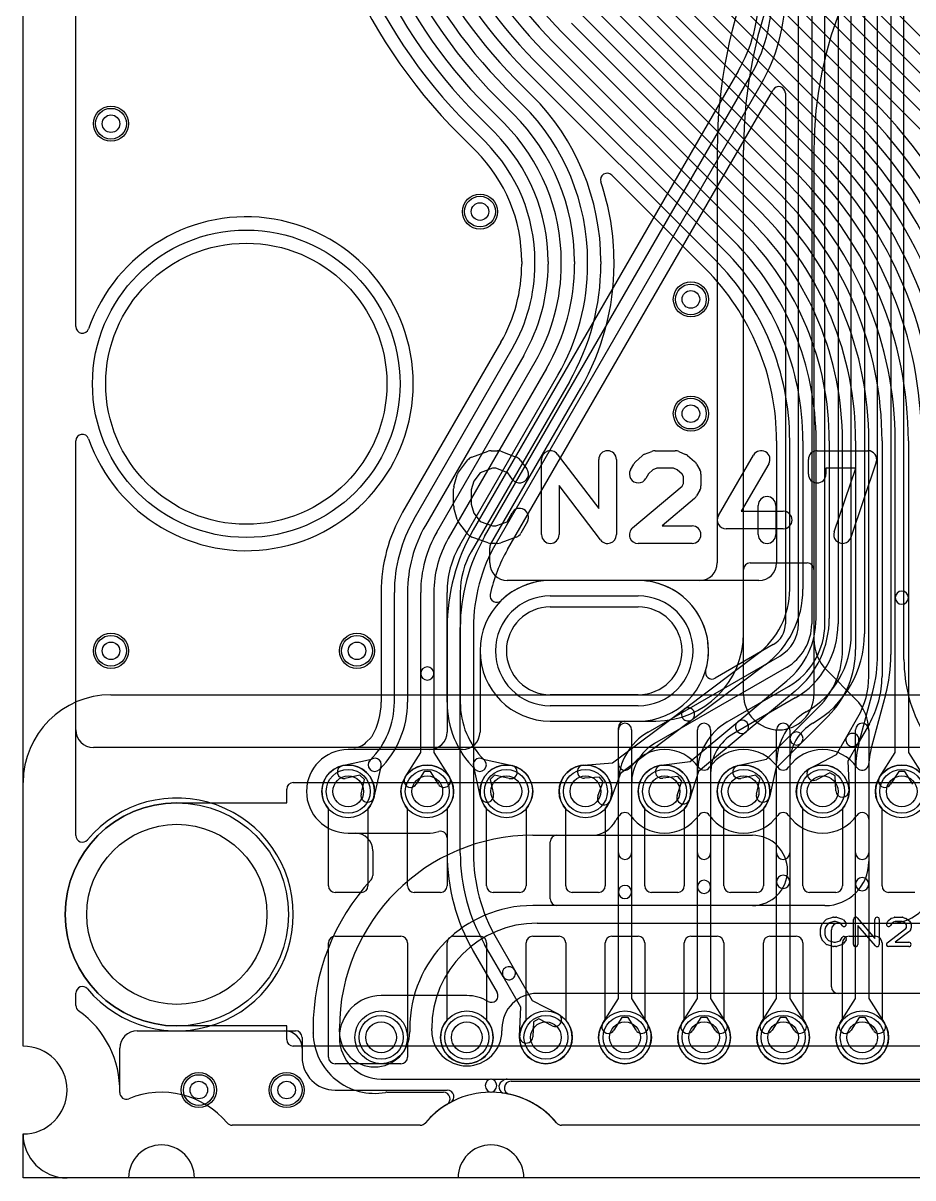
# Model space of a CAD drawing. Extents: x 0 to 57.1, y 0 to 59.8.
# Drawn here: x 0 to 10.13, y 0 to 13.15 of the extents above; entities that cross this region are included whole.
import ezdxf

# ---------------------------------------------------------------- set-up
doc = ezdxf.new("R2010")
doc.units = 0
for name, color, linetype in [('Hole', 1, 'CONTINUOUS'), ('L1', 3, 'CONTINUOUS'), ('L2', 3, 'CONTINUOUS'), ('L3', 3, 'CONTINUOUS'), ('L4', 3, 'CONTINUOUS'), ('Outline', 7, 'CONTINUOUS'), ('PartsArea-A', 111, 'CONTINUOUS'), ('PartsArea-B', 111, 'CONTINUOUS'), ('PartsSilk-A', 221, 'CONTINUOUS'), ('Resist-A', 2, 'CONTINUOUS'), ('Resist-B', 2, 'CONTINUOUS'), ('Silk-A', 140, 'CONTINUOUS')]:
    doc.layers.add(name, color=color, linetype=linetype)

msp = doc.modelspace()

# ---------------------------------------------------------------- linework, layer by layer
at = {"layer": 'Hole'}
for p, q in [((6, 6.5), (7, 6.5)), ((7, 5.5), (6, 5.5))]:
    msp.add_line(p, q, dxfattribs=at)
for centre, radius in [((1, 12), 0.1), ((5.2, 11), 0.1), ((2.54, 9.04), 1.6), ((7.6, 10), 0.1), ((7.6, 8.7), 0.1), ((1, 6), 0.1), ((3.8, 6), 0.1), ((3.7, 4.4), 0.175), ((4.6, 4.4), 0.175), ((5.5, 4.4), 0.175), ((6.4, 4.4), 0.175), ((7.3, 4.4), 0.175), ((8.2, 4.4), 0.175), ((9.1, 4.4), 0.175), ((10, 4.4), 0.175), ((1.75, 3), 1.025), ((4.075, 1.6), 0.175), ((5.05, 1.6), 0.175), ((5.95, 1.6), 0.175), ((6.85, 1.6), 0.175), ((7.75, 1.6), 0.175), ((8.65, 1.6), 0.175), ((9.55, 1.6), 0.175), ((2, 1), 0.1), ((3, 1), 0.1)]:
    msp.add_circle(centre, radius, dxfattribs=at)
for centre, start, end in [((6, 6), 90, -90), ((7, 6), -90, 90)]:
    msp.add_arc(centre, 0.5, start, end, dxfattribs=at)
at = {"layer": 'L1'}
for p, q in [((0.60004, 9.69017), (0.60004, 15.07075)), ((0.60004, 5.10004), (0.60004, 8.38983)), ((7, 6.80004), (6, 6.80004)), ((6, 5.19996), (7, 5.19996)), ((16.3, 4.90004), (0.80004, 4.90004)), ((3.475, 3.325), (3.475, 4.20157)), ((3.925, 4.20157), (3.925, 3.325)), ((4.375, 3.325), (4.375, 4.20157)), ((4.825, 4.20157), (4.825, 3.325)), ((5.275, 3.325), (5.275, 4.20157)), ((5.725, 4.20157), (5.725, 3.325)), ((6.175, 3.325), (6.175, 4.20157)), ((6.625, 4.20157), (6.625, 3.325)), ((7.075, 3.325), (7.075, 4.20157)), ((7.525, 4.20157), (7.525, 3.325)), ((7.975, 3.325), (7.975, 4.20157)), ((8.425, 4.20157), (8.425, 3.325)), ((8.875, 3.325), (8.875, 4.20157)), ((9.325, 4.20157), (9.325, 3.325)), ((9.775, 3.325), (9.775, 4.20157)), ((3.85, 3.25), (3.55, 3.25)), ((4.75, 3.25), (4.45, 3.25)), ((5.65, 3.25), (5.35, 3.25)), ((6.55, 3.25), (6.25, 3.25)), ((7.45, 3.25), (7.15, 3.25)), ((8.35, 3.25), (8.05, 3.25)), ((9.25, 3.25), (8.95, 3.25)), ((10.15, 3.25), (9.85, 3.25)), ((3.475, 1.375), (3.475, 2.675)), ((3.55, 2.75), (4.3, 2.75)), ((4.375, 2.675), (4.375, 1.375)), ((4.825, 1.79843), (4.825, 2.675)), ((4.9, 2.75), (5.2, 2.75)), ((5.275, 2.675), (5.275, 1.79843)), ((5.725, 1.79843), (5.725, 2.675)), ((5.8, 2.75), (6.1, 2.75)), ((6.175, 2.675), (6.175, 1.79843)), ((6.625, 1.79843), (6.625, 2.675)), ((6.7, 2.75), (7, 2.75)), ((7.075, 2.675), (7.075, 1.79843)), ((7.525, 1.79843), (7.525, 2.675)), ((7.6, 2.75), (7.9, 2.75)), ((7.975, 2.675), (7.975, 1.79843)), ((8.425, 1.79843), (8.425, 2.675)), ((8.5, 2.75), (8.8, 2.75)), ((8.875, 2.675), (8.875, 1.79843)), ((9.325, 1.79843), (9.325, 2.675)), ((9.4, 2.75), (9.7, 2.75)), ((9.775, 2.675), (9.775, 1.79843)), ((1.30004, 1.67496), (2.97496, 1.67496)), ((1.10004, 1), (1.10004, 1.47496)), ((3.17496, 1.47496), (3.17496, 1.375)), ((4.3, 1.3), (3.55, 1.3)), ((5.55294, 1.09996), (14.44706, 1.09996)), ((3.55, 0.99996), (4.82806, 0.99996)), ((4.52075, 0.60004), (2.37926, 0.60004)), ((13.87075, 0.60004), (6.12925, 0.60004))]:
    msp.add_line(p, q, dxfattribs=at)
for centre, radius in [((1, 12), 0.2), ((5.2, 11), 0.2), ((7.6, 10), 0.2), ((7.6, 8.7), 0.2), ((1, 6), 0.2), ((3.8, 6), 0.2), ((3.7, 4.4), 0.3), ((4.6, 4.4), 0.3), ((5.5, 4.4), 0.3), ((6.4, 4.4), 0.3), ((7.3, 4.4), 0.3), ((8.2, 4.4), 0.3), ((9.1, 4.4), 0.3), ((10, 4.4), 0.3), ((4.075, 1.6), 0.3), ((5.05, 1.6), 0.3), ((5.95, 1.6), 0.3), ((6.85, 1.6), 0.3), ((7.75, 1.6), 0.3), ((8.65, 1.6), 0.3), ((9.55, 1.6), 0.3), ((2, 1), 0.2), ((3, 1), 0.2)]:
    msp.add_circle(centre, radius, dxfattribs=at)
for centre, radius, start, end in [((2.54, 9.04), 1.90004, -160.780227, 160.780227), ((0.67504, 9.69017), 0.075, 180, -19.220104), ((0.67504, 8.38983), 0.075, 19.220104, 180), ((6, 6), 0.80004, 90, -90), ((7, 6), 0.80004, -90, 90), ((0.80004, 5.10004), 0.2, 180, -90), ((3.7, 4.4), 0.3, -41.409429, -138.590571), ((4.6, 4.4), 0.3, -41.409429, -138.590571), ((5.5, 4.4), 0.3, -41.409429, -138.590571), ((6.4, 4.4), 0.3, -41.409429, -138.590571), ((7.3, 4.4), 0.3, -41.409429, -138.590571), ((8.2, 4.4), 0.3, -41.409429, -138.590571), ((9.1, 4.4), 0.3, -41.409429, -138.590571), ((10, 4.4), 0.3, -41.409429, -138.590571), ((3.55, 3.325), 0.075, 180, -90), ((3.85, 3.325), 0.075, -90, 0), ((4.45, 3.325), 0.075, 180, -90), ((4.75, 3.325), 0.075, -90, 0), ((5.35, 3.325), 0.075, 180, -90), ((5.65, 3.325), 0.075, -90, 0), ((6.25, 3.325), 0.075, 180, -90), ((6.55, 3.325), 0.075, -90, 0), ((7.15, 3.325), 0.075, 180, -90), ((7.45, 3.325), 0.075, -90, 0), ((8.05, 3.325), 0.075, 180, -90), ((8.35, 3.325), 0.075, -90, 0), ((8.95, 3.325), 0.075, 180, -90), ((9.25, 3.325), 0.075, -90, 0), ((9.85, 3.325), 0.075, 180, -90), ((3.55, 2.675), 0.075, 90, 180), ((4.3, 2.675), 0.075, 0, 90), ((4.9, 2.675), 0.075, 90, 180), ((5.2, 2.675), 0.075, 0, 90), ((5.8, 2.675), 0.075, 90, 180), ((6.1, 2.675), 0.075, 0, 90), ((6.7, 2.675), 0.075, 90, 180), ((7, 2.675), 0.075, 0, 90), ((7.6, 2.675), 0.075, 90, 180), ((7.9, 2.675), 0.075, 0, 90), ((8.5, 2.675), 0.075, 90, 180), ((8.8, 2.675), 0.075, 0, 90), ((9.4, 2.675), 0.075, 90, 180), ((9.7, 2.675), 0.075, 0, 90), ((5.05, 1.6), 0.3, 138.590571, 41.409429), ((5.95, 1.6), 0.3, 138.590571, 41.409429), ((6.85, 1.6), 0.3, 138.590571, 41.409429), ((7.75, 1.6), 0.3, 138.590571, 41.409429), ((8.65, 1.6), 0.3, 138.590571, 41.409429), ((9.55, 1.6), 0.3, 138.590571, 41.409429), ((1.30004, 1.47496), 0.2, 90, 180), ((2.97496, 1.47496), 0.2, 0, 90), ((3.55, 1.375), 0.37504, 180, -90), ((3.55, 1.375), 0.075, 180, -90), ((4.3, 1.375), 0.075, -90, 0), ((5.55294, 1.02496), 0.075, 90, -102.537094), ((1.17466, 0.97069), 0.075, 178.54843, -67.582881), ((0, 1.00074), 1.10004, -1.466358, -0.038543), ((1.57499, -0.00001), 0.97502, 40.007815, 112.411523), ((4.82806, 0.92496), 0.075, -61.750465, 90), ((5.325, 0), 0.975, 40.008121, 77.462014), ((5.325, 0), 0.975, 118.246985, 139.991879), ((2.37926, 0.67504), 0.075, -139.991968, -90), ((4.52075, 0.67504), 0.075, -90, -40.008032), ((6.12925, 0.67504), 0.075, -139.991968, -90)]:
    msp.add_arc(centre, radius, start, end, dxfattribs=at)
at = {"layer": 'L2'}
for p, q in [((8.825, 6.30829), (8.825, 29.22744)), ((8.975, 29.22744), (8.975, 6.30829)), ((9.125, 6.30829), (9.125, 29.22739)), ((9.275, 29.22739), (9.275, 6.30829)), ((9.425, 6.19274), (9.425, 29.22733)), ((9.575, 29.22733), (9.575, 6.19274)), ((9.725, 5.95684), (9.725, 29.22728)), ((9.875, 29.22728), (9.875, 5.95684)), ((10.025, 5.90193), (10.025, 29.22722)), ((0.60004, 9.69017), (0.60004, 15.07075)), ((8.13716, 12.5972), (5.12306, 7.37663)), ((5.253, 7.3016), (8.2671, 12.52219)), ((8.397, 12.44719), (5.3829, 7.2266)), ((5.51284, 7.15158), (8.52694, 12.37216)), ((8.67496, 12.34887), (8.67496, 6.30829)), ((0.60004, 3.89698), (0.60004, 8.38983)), ((7, 6.80004), (6, 6.80004)), ((4.82496, 6.2641), (4.82496, 5.07504)), ((4.975, 3.69473), (4.975, 6.2641)), ((5.125, 6.2641), (5.125, 3.69473)), ((8.53749, 6.07016), (7.87717, 5.68892)), ((7.1125, 5.07421), (8.6125, 5.94023)), ((8.6875, 5.81033), (7.1875, 4.9443)), ((8.0125, 5.18969), (8.7125, 5.59382)), ((9.51163, 4.94657), (9.66963, 5.53627)), ((8.7875, 5.46392), (8.0875, 5.05978)), ((9.81452, 5.49745), (9.65652, 4.90775)), ((8.9125, 5.30509), (8.91252, 5.3051)), ((8.98752, 5.1752), (8.9875, 5.17518)), ((4.62496, 4.87504), (3.7, 4.87504)), ((7.675, 3.31255), (7.675, 4.60511)), ((7.825, 4.60511), (7.825, 3.31255)), ((8.575, 3.37026), (8.575, 4.72053)), ((8.725, 4.72053), (8.725, 3.37026)), ((9.475, 3.34417), (9.475, 4.66835)), ((9.625, 4.66835), (9.625, 3.34417)), ((6.775, 3.25481), (6.775, 4.48964)), ((6.925, 4.48964), (6.925, 3.25481)), ((3.7, 3.92496), (4.6, 3.92496)), ((4.82496, 3.8708), (4.82496, 3.69474)), ((7.675, 2.04178), (7.675, 3.31255)), ((7.825, 3.31255), (7.825, 2.04178)), ((8.575, 2.04178), (8.575, 3.37026)), ((8.725, 3.37026), (8.725, 2.04178)), ((9.475, 2.04178), (9.475, 3.34417)), ((9.625, 3.34417), (9.625, 2.04178)), ((6.775, 2.04178), (6.775, 3.25481)), ((6.925, 3.25481), (6.925, 2.04178)), ((5.46402, 2.29173), (5.25299, 2.65724)), ((5.38289, 2.73224), (5.59392, 2.36673)), ((5.12382, 2.58087), (5.39472, 2.11169)), ((5.59392, 2.36673), (5.79406, 2.02008)), ((5.66416, 1.94508), (5.46402, 2.29173)), ((0.60004, 1.96181), (0.60004, 2.10302)), ((5.05, 2.07504), (4.075, 2.07504)), ((5.79406, 2.02008), (6.08901, 1.86585)), ((6.59669, 1.76072), (6.775, 2.04178)), ((6.925, 2.04178), (7.10331, 1.76072)), ((7.49669, 1.76072), (7.675, 2.04178)), ((7.825, 2.04178), (8.00331, 1.76072)), ((8.39669, 1.76072), (8.575, 2.04178)), ((8.725, 2.04178), (8.90331, 1.76072)), ((9.29669, 1.76072), (9.475, 2.04178)), ((9.625, 2.04178), (9.80331, 1.76072)), ((5.65027, 1.61253), (5.66416, 1.94508)), ((5.80727, 1.7771), (5.80013, 1.60627)), ((5.868, 1.81216), (5.80727, 1.7771)), ((6.01951, 1.73293), (5.868, 1.81216)), ((6.81495, 1.82474), (6.72335, 1.68036)), ((6.88505, 1.82474), (6.81495, 1.82474)), ((6.97665, 1.68036), (6.88505, 1.82474)), ((7.71495, 1.82474), (7.62335, 1.68036)), ((7.78505, 1.82474), (7.71495, 1.82474)), ((7.87665, 1.68036), (7.78505, 1.82474)), ((8.61495, 1.82474), (8.52335, 1.68036)), ((8.68505, 1.82474), (8.61495, 1.82474)), ((8.77665, 1.68036), (8.68505, 1.82474)), ((9.51495, 1.82474), (9.42335, 1.68036)), ((9.58505, 1.82474), (9.51495, 1.82474)), ((9.67665, 1.68036), (9.58505, 1.82474)), ((4.075, 1.12496), (5.31583, 1.12496)), ((5.33417, 1.12496), (14.66583, 1.12496)), ((4.52075, 0.60004), (2.37926, 0.60004)), ((13.87075, 0.60004), (6.12925, 0.60004))]:
    msp.add_line(p, q, dxfattribs=at)
for centre, radius in [((1, 12), 0.2), ((5.2, 11), 0.2), ((7.6, 10), 0.2), ((7.6, 8.7), 0.2), ((1, 6), 0.2), ((3.8, 6), 0.2), ((5.95, 1.6), 0.3), ((6.85, 1.6), 0.3), ((7.75, 1.6), 0.3), ((8.65, 1.6), 0.3), ((9.55, 1.6), 0.3), ((2, 1), 0.2), ((3, 1), 0.2)]:
    msp.add_circle(centre, radius, dxfattribs=at)
for centre, radius, start, end in [((6.59999, 13.48469), 1.77497, -30.000125, 0), ((6.6, 13.48469), 1.925, -29.999984, 0), ((6.6, 13.48469), 2.075, -30.000037, 0), ((6.59999, 13.48469), 2.22505, -30.000109, -29.592722), ((8.59999, 12.34887), 0.07497, 0, 150.408688), ((2.54, 9.04), 1.90004, -160.780227, 160.780227), ((0.67504, 9.69017), 0.075, 180, -19.220104), ((0.67504, 8.38983), 0.075, 19.220104, 180), ((7.05001, 6.26411), 2.22505, 150.000114, -179.999742), ((7.05, 6.2641), 2.075, 149.999963, 180), ((7.05, 6.2641), 1.925, 149.999988, 180), ((7.05, 6.2641), 1.77496, 149.999993, 167.694083), ((6, 6), 0.80004, 90, 134.282916), ((6.99999, 5.99999), 0.80005, -16.337405, 89.999284), ((5.38907, 6.62642), 0.07497, 167.693342, -45.718794), ((8.39999, 6.30829), 0.27497, -59.997189, 0), ((8.4, 6.30829), 0.425, -59.999946, 0), ((8.4, 6.30829), 0.575, -59.99977, 0), ((8.3, 6.30829), 0.825, -59.999967, 0), ((8.3, 6.30829), 0.975, -59.99986, 0), ((8.40005, 6.19274), 1.02495, -60.000445, 0), ((8.40005, 6.19274), 1.17495, -60.000295, 0), ((8.1, 5.95684), 1.625, -14.999622, 0), ((8.1, 5.95684), 1.775, -14.999556, 0), ((11.7, 5.90193), 1.675, 180, -149.999956), ((7.83968, 5.75385), 0.07498, 163.660922, -59.998248), ((9.25, 4.72052), 0.675, 119.999879, 179.999151), ((8.35, 4.60512), 0.675, 119.999879, -179.999151), ((9.25, 4.72052), 0.525, 119.999773, 179.998909), ((4.62496, 5.07504), 0.2, -90, 0), ((7.45, 4.48964), 0.675, 119.999879, 180), ((8.35, 4.60512), 0.525, 120.00025, -179.998909), ((3.7, 4.4), 0.47504, 90, -90), ((7.45, 4.48964), 0.525, 119.999773, 180), ((10.55, 4.66835), 1.075, 165.000536, 180), ((10.55, 4.66835), 0.925, 165.000562, 180), ((1.75, 3), 1.32504, -140.157169, 140.157169), ((4.74996, 3.8708), 0.075, 0, 105.822624), ((0.67504, 3.89698), 0.075, 180, -39.839804), ((4.6, 4.4), 0.47504, -90, -74.179027), ((7.05, 3.69472), 2.22504, 179.999485, -150.02132), ((7.05, 3.69473), 2.075, 180, -150.00034), ((7.05, 3.69473), 1.925, 180, -150.000423), ((8.65, 3.37026), 0.075, 0, 180), ((9.55, 3.34417), 0.075, 0, 180), ((6.85, 3.25481), 0.075, 0, 180), ((7.75, 3.31255), 0.075, 0, 180), ((7.75, 3.31255), 0.075, 180, 0), ((8.65, 3.37026), 0.075, 180, 0), ((9.55, 3.34417), 0.075, 180, 0), ((6.85, 3.25481), 0.075, 180, 0), ((5.05812, 2.54469), 0.075, 28.840915, 30.644096), ((5.52897, 2.32923), 0.075, 30.000728, -149.999478), ((5.52897, 2.32923), 0.075, -149.999272, 30.000318), ((0.67504, 2.10302), 0.075, 39.839804, 180), ((5.33029, 2.07326), 0.075, -120.637524, 29.620754), ((5.32977, 2.07419), 0.075, 28.806778, 30.000728), ((4.075, 1.6), 0.47504, 90, -90), ((5.05, 1.6), 0.47504, 59.363897, 90), ((0.67504, 1.96181), 0.075, 180, -125.065241), ((-0.00001, 1.00002), 1.10004, -1.430404, 54.936295), ((6.05426, 1.79939), 0.075, -117.603759, 62.394439), ((6.66002, 1.72054), 0.075, 147.606734, -32.392259), ((7.03998, 1.72054), 0.075, -147.606734, 32.392259), ((7.56002, 1.72054), 0.075, 147.606734, -32.392259), ((7.93998, 1.72054), 0.075, -147.606734, 32.392259), ((8.46002, 1.72054), 0.075, 147.606734, -32.392259), ((8.83998, 1.72054), 0.075, -147.606734, 32.392259), ((9.36002, 1.72054), 0.075, 147.606734, -32.392259), ((9.73998, 1.72054), 0.075, -147.606734, 32.392259), ((5.7252, 1.6094), 0.075, 177.608013, -2.391863), ((5.33417, 1.04996), 0.075, 90, -90.496551), ((5.31583, 1.04996), 0.075, -89.503449, 90), ((1.17467, 0.97069), 0.075, 178.57134, -67.592856), ((1.575, -0.00001), 0.97501, 40.008193, 112.41229), ((5.325, 0), 0.975, 90.500685, 139.991879), ((5.325, 0), 0.975, 40.008121, 89.499315), ((2.37926, 0.67504), 0.075, -139.991968, -90), ((4.52075, 0.67504), 0.075, -90, -40.008032), ((6.12925, 0.67504), 0.075, -139.991968, -90)]:
    msp.add_arc(centre, radius, start, end, dxfattribs=at)
at = {"layer": 'L3'}
for p, q in [((0.60004, 9.69017), (0.60004, 15.07075)), ((7.89996, 11.7), (7.89996, 7.00004)), ((8.2, 5.5), (8.2, 11.7)), ((9, 11.7), (9, 5.5)), ((0.60004, 3.89699), (0.60004, 8.38983)), ((8.275, 7), (8.925, 7)), ((8.2, 6.19996), (8.2, 6.925)), ((9, 6.925), (9, 6.13211)), ((7.69996, 6.80004), (6, 6.80004)), ((5.19996, 6), (5.19996, 5.07504)), ((9.14645, 5.77855), (9.47855, 5.44645)), ((6.85, 5.19996), (7.2, 5.19996)), ((6.775, 4.7163), (6.775, 5.12496)), ((6.775, 3.7), (6.775, 5.1)), ((6.925, 5.1), (6.925, 3.7)), ((7.675, 3.7), (7.675, 5.1)), ((7.825, 5.1), (7.825, 3.7)), ((8.575, 3.7), (8.575, 5.1)), ((8.725, 5.1), (8.725, 3.7)), ((9.475, 3.7), (9.475, 5.1)), ((9.625, 5.1), (9.625, 3.7)), ((9.625, 5.09289), (9.625, 4.7163)), ((4.99996, 4.87504), (3.7, 4.87504)), ((9.625, 4.0838), (9.625, 3.6)), ((3.7, 3.92496), (3.77947, 3.92496)), ((5.8, 3.9), (8.3, 3.9)), ((6, 3.17497), (6, 3.82503)), ((6.07497, 3.9), (6.475, 3.9)), ((3.97947, 3.72496), (3.97947, 3.44293)), ((8.3, 3.1), (5.8, 3.1)), ((9.125, 3.1), (6.07497, 3.1)), ((5.85, 2.9), (10.7, 2.9)), ((9.27497, 2.9), (9.875, 2.9)), ((9.2, 2.17497), (9.2, 2.82503)), ((0.60004, 1.96187), (0.60004, 2.10302)), ((10.7, 2.1), (5.85, 2.1)), ((12.225, 2.1), (9.27497, 2.1)), ((3.29996, 1.7), (3.29996, 1.65)), ((3.6, 1.6625), (3.6, 1.7)), ((4.4, 1.7), (4.4, 1.6625)), ((4.65, 1.675), (4.65, 1.7)), ((5.45, 1.7), (5.45, 1.675)), ((5.50827, 1.12496), (14.66583, 1.12496)), ((4.13864, 0.97496), (4.7841, 0.97496)), ((4.52075, 0.60004), (2.37926, 0.60004)), ((13.87075, 0.60004), (6.12925, 0.60004))]:
    msp.add_line(p, q, dxfattribs=at)
for centre, radius in [((1, 12), 0.2), ((5.2, 11), 0.2), ((7.6, 10), 0.2), ((7.6, 8.7), 0.2), ((1, 6), 0.2), ((3.8, 6), 0.2), ((4.075, 1.6), 0.3), ((5.05, 1.6), 0.3), ((2, 1), 0.2), ((3, 1), 0.2)]:
    msp.add_circle(centre, radius, dxfattribs=at)
for centre, radius, start, end in [((13.4, 11.7), 5.50004, 90, 180), ((13.4, 11.7), 5.2, 90, 180), ((13.4, 11.7), 4.4, 90, 180), ((2.54, 9.04), 1.90004, -160.780227, 160.780227), ((0.67504, 9.69017), 0.075, 180, -19.220104), ((0.67504, 8.38983), 0.075, 19.220104, 180), ((7.69996, 7.00004), 0.2, -90, 0), ((8.275, 6.925), 0.075, 90, 180), ((8.925, 6.925), 0.075, 0, 90), ((6, 6), 0.80004, 90, 180), ((7.2, 6.19996), 1, -90, 0), ((9.5, 6.13211), 0.5, 180, -134.99919), ((8.6, 5.5), 0.4, 180, 0), ((9.125, 5.0929), 0.5, -0.001146, 45), ((6.85, 5.12496), 0.075, 90, 180), ((6.85, 5.1), 0.075, 0, 180), ((7.75, 5.1), 0.075, 0, 180), ((8.65, 5.1), 0.075, 0, 180), ((9.55, 5.1), 0.075, 0, 180), ((4.99996, 5.07504), 0.2, -90, 0), ((3.7, 4.4), 0.47504, 90, -90), ((7.3, 4.4), 0.47504, 35.229359, 144.897115), ((8.2, 4.4), 0.47504, 35.229359, 144.770641), ((9.1, 4.4), 0.47504, 35.102885, 144.770641), ((6.84997, 4.7163), 0.07497, 180, -165.96561), ((6.85001, 4.71631), 0.07501, -165.965609, -56.307814), ((6.85003, 4.71628), 0.07497, -56.307813, -35.104098), ((7.75, 4.7163), 0.07501, -145.697631, -34.302369), ((8.65, 4.7163), 0.07501, -145.697631, -34.302369), ((9.54997, 4.71628), 0.07497, -144.895902, -123.692187), ((9.54999, 4.71631), 0.07501, -123.692186, -14.034391), ((9.55003, 4.7163), 0.07497, -14.03439, 0), ((1.74999, 3), 1.32503, -140.156892, 140.156892), ((6.81207, 4.03571), 0.07497, 138.520043, 154.01257), ((6.40001, 4.40002), 0.47504, -41.48059, -35.101204), ((6.85, 4.08375), 0.07497, 35.099704, 144.900296), ((7.3, 4.4), 0.47504, -144.901463, -35.098537), ((7.75, 4.08375), 0.07497, 35.099704, 144.900296), ((8.2, 4.4), 0.47504, -144.901463, -35.098537), ((8.65, 4.08375), 0.07497, 35.099704, 144.900296), ((9.1, 4.4), 0.47504, -144.901463, -35.09251), ((9.55003, 4.0838), 0.07497, 0, 144.906549), ((6.47501, 4.2), 0.3, -90.00191, -25.985092), ((0.67504, 3.89698), 0.075, 179.992361, -39.839804), ((5.8, 1.7), 2.2, 90, 180), ((3.77947, 3.72496), 0.2, 0, 90), ((6.07497, 3.82503), 0.07497, 90, 180), ((8.3, 3.5), 0.4, -90, 90), ((6.85, 3.7), 0.075, 180, 0), ((7.75, 3.7), 0.075, 180, 0), ((8.65, 3.7), 0.075, 180, 0), ((9.55, 3.7), 0.075, 180, 0), ((9.125, 3.6), 0.5, -90, 0), ((3.90447, 3.44293), 0.075, -42.59539, 0), ((5.8, 1.7), 2.50004, 137.401535, 180), ((9.875, 3.4), 0.5, -90, 0), ((6.07497, 3.17497), 0.07497, 180, -90), ((5.8, 1.7), 1.4, 90, 180), ((5.85, 1.7), 1.2, 90, 180), ((9.27497, 2.82503), 0.07497, 90, 180), ((0.67504, 2.10302), 0.075, 39.839804, 180), ((9.27497, 2.17497), 0.07497, 180, -90), ((5.85, 1.7), 0.4, 90, 180), ((0.67504, 1.96185), 0.075, 179.984721, -125.065241), ((-0.00001, 1.00007), 1.10003, -1.4325, 54.935995), ((3.22517, 1.64436), 0.075, 1.337015, 4.312578), ((4, 1.6625), 0.70004, -178.658418, -79.695739), ((4, 1.6625), 0.4, 180, 0), ((5.05, 1.675), 0.4, 180, 0), ((5.48999, 1.03696), 0.075, 124.592722, -99.036568), ((5.05001, 1.675), 0.70004, -55.410964, -53.828268), ((5.50827, 1.04996), 0.075, 90, 126.95699), ((1.17466, 0.97069), 0.075, 178.563704, -67.582881), ((1.57499, -0.00001), 0.97502, 40.007815, 112.411523), ((4.13864, 0.89996), 0.075, 90, 100.30758), ((4.7841, 0.89996), 0.075, -58.989078, 90), ((5.325, 0), 0.975, 40.008121, 80.959185), ((5.325, 0), 0.975, 121.006689, 139.991879), ((2.37926, 0.67504), 0.075, -139.991968, -90), ((4.52075, 0.67504), 0.075, -90, -40.008032), ((6.12925, 0.67504), 0.075, -139.991968, -90)]:
    msp.add_arc(centre, radius, start, end, dxfattribs=at)
at = {"layer": 'L4'}
for p, q in [((0.60004, 9.69017), (0.60004, 15.07075)), ((15.05407, 7.51557), (7.83276, 14.7369)), ((7.93882, 14.84296), (15.16014, 7.62164)), ((8.43882, 14.76724), (16.06014, 7.14592)), ((7.72668, 14.63078), (14.948, 7.40948)), ((15.95407, 7.03985), (8.33276, 14.66118)), ((14.84193, 7.30341), (7.62062, 14.52472)), ((7.51456, 14.4186), (9.67141, 12.26173)), ((7.30242, 14.2064), (9.45928, 12.04956)), ((9.56534, 12.15566), (7.40849, 14.31253)), ((9.35321, 11.94349), (7.19636, 14.10034)), ((7.09029, 13.99421), (9.24715, 11.83737)), ((9.14108, 11.7313), (6.98423, 13.88815)), ((8.92895, 11.51911), (6.7721, 13.67596)), ((6.87816, 13.78202), (9.03501, 11.62517)), ((6.66602, 13.56984), (8.82288, 11.41298)), ((8.71682, 11.30692), (6.55996, 13.46378)), ((6.4539, 13.35766), (8.61075, 11.20079)), ((8.50468, 11.09472), (6.34783, 13.25159)), ((8.29254, 10.88255), (6.1357, 13.03939)), ((6.24176, 13.14545), (8.39861, 10.98862)), ((6.02963, 12.93327), (8.18648, 10.77644)), ((8.08041, 10.67037), (5.92357, 12.82721)), ((5.8175, 12.72108), (7.97434, 10.56424)), ((5.60536, 12.5089), (5.79151, 12.32275)), ((7.86828, 10.45818), (5.71144, 12.61502)), ((5.68544, 12.21668), (5.4993, 12.40284)), ((5.39324, 12.29672), (5.57938, 12.11056)), ((5.47331, 12.00449), (5.28717, 12.19065)), ((5.26118, 11.79232), (5.07504, 11.97846)), ((5.1811, 12.08452), (5.36725, 11.89839)), ((4.96894, 11.87236), (5.15508, 11.68622)), ((6.69978, 11.41448), (7.76218, 10.35208)), ((5.67496, 10.43113), (5.67496, 10.40051)), ((5.825, 10.40051), (5.825, 10.43113)), ((5.975, 10.43113), (5.975, 10.40051)), ((6.125, 10.40048), (6.125, 10.43119)), ((6.275, 10.43119), (6.275, 10.40048)), ((6.425, 10.4004), (6.425, 10.43124)), ((6.575, 10.43124), (6.575, 10.4004)), ((6.72504, 10.4004), (6.72504, 10.43124)), ((5.43716, 9.51302), (4.31947, 7.57715)), ((4.44941, 7.50212), (5.5671, 9.43801)), ((5.697, 9.36301), (4.57931, 7.42712)), ((4.70921, 7.35205), (5.82691, 9.28799)), ((5.95682, 9.21299), (4.83911, 7.27705)), ((4.96902, 7.20199), (6.08672, 9.1379)), ((6.21662, 9.0629), (5.09893, 7.12699)), ((5.32079, 7.21119), (6.34655, 8.98788)), ((0.60004, 5.10005), (0.60004, 8.38983)), ((8.57495, 8.38989), (8.57495, 7.00004)), ((8.72499, 6.69999), (8.72499, 8.38989)), ((8.87499, 8.38989), (8.87499, 6.69999)), ((9.02499, 6.36837), (9.02499, 8.38995)), ((9.17499, 8.38995), (9.17499, 6.36837)), ((9.32499, 6.0142), (9.32499, 8.38999)), ((9.47499, 8.38999), (9.47499, 6.0142)), ((9.625, 5.70718), (9.625, 8.39005)), ((9.775, 8.39005), (9.775, 5.70718)), ((9.925, 6.60504), (9.925, 8.3901)), ((10.075, 8.3901), (10.075, 6.60504)), ((5.31075, 7.00004), (5.31075, 7.17371)), ((8.37495, 6.80004), (5.51075, 6.80004)), ((4.07496, 6.66462), (4.07496, 5.41421)), ((4.225, 5.41421), (4.225, 6.66462)), ((4.375, 6.66462), (4.375, 5.41421)), ((4.525, 5.74227), (4.525, 6.66456)), ((4.675, 6.66456), (4.675, 5.74227)), ((4.825, 5.4142), (4.825, 6.66449)), ((4.975, 6.66449), (4.975, 5.4142)), ((9.925, 4.84178), (9.925, 6.60504)), ((10.075, 6.60504), (10.075, 4.84178)), ((7.52299, 5.33599), (8.35499, 5.95999)), ((8.44499, 5.83999), (7.61299, 5.21599)), ((4.525, 4.84178), (4.525, 5.74227)), ((4.675, 5.74227), (4.675, 4.84178)), ((8.1334, 5.19213), (8.69216, 5.65777)), ((8.78819, 5.54254), (8.22942, 5.07689)), ((6.70841, 4.72506), (7.52299, 5.33599)), ((8.74901, 5.05507), (9.05407, 5.36013)), ((7.61299, 5.21599), (6.79842, 4.60506)), ((7.59136, 4.74043), (8.1334, 5.19213)), ((9.16014, 5.25407), (8.85507, 4.94901)), ((9.37306, 5.02295), (9.50107, 5.24468)), ((9.63098, 5.16968), (9.50296, 4.94795)), ((3.95952, 5.01214), (3.90601, 4.95863)), ((8.22942, 5.07689), (7.68739, 4.6252)), ((8.45936, 4.76542), (8.74901, 5.05507)), ((9.25593, 4.82008), (9.37306, 5.02295)), ((3.76459, 4.90005), (0.80004, 4.90005)), ((8.85507, 4.94901), (8.56542, 4.65936)), ((9.50296, 4.94795), (9.38584, 4.74509)), ((3.63453, 4.69277), (3.9634, 4.76632)), ((3.94901, 4.75507), (3.95408, 4.76014)), ((4.34669, 4.56072), (4.525, 4.84178)), ((4.675, 4.84178), (4.85331, 4.56072)), ((5.23661, 4.76631), (5.56547, 4.69277)), ((5.24591, 4.76014), (5.25098, 4.75507)), ((7.26129, 4.69749), (7.59136, 4.74043)), ((8.13453, 4.69277), (8.45936, 4.76542)), ((8.96099, 4.66585), (9.25593, 4.82008)), ((9.38584, 4.74509), (9.39973, 4.41253)), ((9.74669, 4.56072), (9.925, 4.84178)), ((10.075, 4.84178), (10.25331, 4.56072)), ((4.06632, 4.6634), (3.99277, 4.33453)), ((4.06015, 4.65408), (4.05507, 4.64901)), ((4.56495, 4.62474), (4.47335, 4.48036)), ((4.63505, 4.62474), (4.56495, 4.62474)), ((4.72665, 4.48036), (4.63505, 4.62474)), ((5.20723, 4.33452), (5.13368, 4.66338)), ((5.14492, 4.64901), (5.13984, 4.65408)), ((6.37659, 4.69908), (6.70841, 4.72506)), ((6.79842, 4.60506), (6.68056, 4.29377)), ((7.68739, 4.6252), (7.58564, 4.30829)), ((8.56542, 4.65936), (8.49277, 4.33453)), ((9.182, 4.61216), (9.03049, 4.53293)), ((9.24273, 4.5771), (9.182, 4.61216)), ((9.96495, 4.62474), (9.87335, 4.48036)), ((10.03505, 4.62474), (9.96495, 4.62474)), ((10.12665, 4.48036), (10.03505, 4.62474)), ((3.83412, 4.58371), (3.66727, 4.54639)), ((3.88371, 4.53412), (3.83412, 4.58371)), ((3.84639, 4.36727), (3.88371, 4.53412)), ((5.36589, 4.5837), (5.31629, 4.53413)), ((5.31629, 4.53413), (5.35361, 4.36726)), ((5.53273, 4.54639), (5.36589, 4.5837)), ((6.55876, 4.56289), (6.38829, 4.54954)), ((6.54028, 4.34689), (6.60082, 4.5068)), ((6.60082, 4.5068), (6.55876, 4.56289)), ((7.45021, 4.57081), (7.28065, 4.54875)), ((7.44282, 4.35415), (7.49509, 4.51694)), ((7.49509, 4.51694), (7.45021, 4.57081)), ((8.33412, 4.58371), (8.16727, 4.54639)), ((8.38371, 4.53412), (8.33412, 4.58371)), ((8.34639, 4.36727), (8.38371, 4.53412)), ((9.24987, 4.40627), (9.24273, 4.5771)), ((3.475, 3.325), (3.475, 4.20157)), ((3.925, 4.20157), (3.925, 3.325)), ((4.375, 3.325), (4.375, 4.20157)), ((4.825, 4.20157), (4.825, 3.325)), ((5.275, 3.325), (5.275, 4.20157)), ((5.725, 4.20157), (5.725, 3.325)), ((6.175, 3.325), (6.175, 4.20157)), ((6.625, 4.20157), (6.625, 3.325)), ((7.075, 3.325), (7.075, 4.20157)), ((7.525, 4.20157), (7.525, 3.325)), ((7.975, 3.325), (7.975, 4.20157)), ((8.425, 4.20157), (8.425, 3.325)), ((8.875, 3.325), (8.875, 4.20157)), ((9.325, 4.20157), (9.325, 3.325)), ((9.775, 3.325), (9.775, 4.20157)), ((3.85, 3.25), (3.55, 3.25)), ((4.75, 3.25), (4.45, 3.25)), ((5.65, 3.25), (5.35, 3.25)), ((6.55, 3.25), (6.25, 3.25)), ((7.45, 3.25), (7.15, 3.25)), ((8.35, 3.25), (8.05, 3.25)), ((9.25, 3.25), (8.95, 3.25)), ((10.15, 3.25), (9.85, 3.25)), ((3.475, 1.375), (3.475, 2.675)), ((3.55, 2.75), (4.3, 2.75)), ((4.375, 2.675), (4.375, 1.375)), ((4.825, 1.79843), (4.825, 2.675)), ((4.9, 2.75), (5.2, 2.75)), ((5.275, 2.675), (5.275, 1.79843)), ((5.725, 1.79843), (5.725, 2.675)), ((5.8, 2.75), (6.1, 2.75)), ((6.175, 2.675), (6.175, 1.79843)), ((6.625, 1.79843), (6.625, 2.675)), ((6.7, 2.75), (7, 2.75)), ((7.075, 2.675), (7.075, 1.79843)), ((7.525, 1.79843), (7.525, 2.675)), ((7.6, 2.75), (7.9, 2.75)), ((7.975, 2.675), (7.975, 1.79843)), ((8.425, 1.79843), (8.425, 2.675)), ((8.5, 2.75), (8.8, 2.75)), ((8.875, 2.675), (8.875, 1.79843)), ((9.325, 1.79843), (9.325, 2.675)), ((9.4, 2.75), (9.7, 2.75)), ((9.775, 2.675), (9.775, 1.79843)), ((1.30004, 1.67496), (3.09996, 1.67496)), ((3.17496, 1.59996), (3.17496, 1.375)), ((1.10004, 1), (1.10004, 1.47496)), ((4.3, 1.3), (3.55, 1.3)), ((5.55294, 1.09996), (14.44706, 1.09996)), ((3.55, 0.99996), (4.82806, 0.99996)), ((4.52075, 0.60004), (2.37926, 0.60004)), ((13.87075, 0.60004), (6.12925, 0.60004))]:
    msp.add_line(p, q, dxfattribs=at)
for centre, radius in [((1, 12), 0.2), ((5.2, 11), 0.2), ((7.6, 10), 0.2), ((7.6, 8.7), 0.2), ((1, 6), 0.2), ((3.8, 6), 0.2), ((3.7, 4.4), 0.3), ((4.6, 4.4), 0.3), ((5.5, 4.4), 0.3), ((6.4, 4.4), 0.3), ((7.3, 4.4), 0.3), ((8.2, 4.4), 0.3), ((9.1, 4.4), 0.3), ((10, 4.4), 0.3), ((4.075, 1.6), 0.3), ((5.05, 1.6), 0.3), ((5.95, 1.6), 0.3), ((6.85, 1.6), 0.3), ((7.75, 1.6), 0.3), ((8.65, 1.6), 0.3), ((9.55, 1.6), 0.3), ((2, 1), 0.2), ((3, 1), 0.2)]:
    msp.add_circle(centre, radius, dxfattribs=at)
for centre, radius, start, end in [((9.3, 16.20342), 6.12504, 180, -135), ((9.3, 16.20342), 5.975, 180, -135), ((9.3, 16.20342), 5.825, 180, -135), ((9.3, 16.20348), 5.675, 180, -135), ((9.3, 16.20348), 5.525, 180, -135), ((9.3, 16.20353), 5.375, 180, -135.000075), ((9.3, 16.20353), 5.225, 180, -135.000078), ((9.3, 16.20359), 5.075, 180, -134.99992), ((9.3, 16.20359), 4.925, 180, -134.999918), ((9.3, 16.20364), 4.775, 180, -135), ((9.3, 16.20364), 4.625, 180, -135), ((9.3, 16.20369), 4.475, 180, -135), ((3.9, 10.43124), 2.675, 0, 45), ((5.8, 8.39032), 5.475, 0.000105, 45), ((3.9, 10.43118), 2.375, 0.000241, 45), ((3.9, 10.43124), 2.525, 0, 45), ((5.8, 8.39032), 5.325, 0.000108, 45), ((3.9, 10.43118), 2.225, 0.000258, 45), ((5.8, 8.39028), 5.175, -0.000111, 45), ((3.9, 10.43114), 2.075, -0.000276, 45), ((5.8, 8.39022), 4.875, -0.000118, 45), ((5.8, 8.39028), 5.025, -0.000114, 45), ((3.9, 10.43114), 1.925, -0.000298, 45), ((5.8, 8.39022), 4.725, -0.000121, 45), ((3.9, 10.43113), 1.77496, 0, 45.000228), ((5.8, 8.39016), 4.575, 0, 45), ((5.8, 8.39016), 4.425, 0, 45), ((6.64677, 11.36147), 0.07497, 45, -161.289546), ((3.9, 10.43124), 2.82504, 0, 18.709321), ((5.8, 8.3901), 4.125, 0, 45), ((5.8, 8.3901), 4.275, 0, 45), ((5.8, 8.39004), 3.975, 0.000144, 45), ((5.8, 8.39004), 3.825, 0.00015, 45), ((2.54, 9.04), 1.90004, -160.780227, 160.780227), ((5.79999, 8.39), 3.675, -0.000156, 45), ((5.79999, 8.39), 3.525, -0.000163, 45), ((5.79999, 8.38995), 3.225, 0, 45), ((5.79999, 8.38995), 3.375, 0, 45), ((5.79999, 8.38989), 3.075, 0, 45), ((3.89999, 10.40051), 1.77497, -30.000125, 0), ((3.9, 10.40051), 1.925, -29.999984, 0), ((3.9, 10.40051), 2.075, -30.000037, 0), ((3.9, 10.40048), 2.225, -29.999732, 0), ((3.9, 10.40048), 2.375, -29.999674, 0), ((3.9, 10.4004), 2.525, -29.999934, 0), ((3.9, 10.4004), 2.675, -29.999978, 0), ((3.9, 10.4004), 2.82504, -30.000065, 0), ((5.79999, 8.38989), 2.925, 0, 45), ((5.79999, 8.38989), 2.77496, 0, 45), ((0.67504, 9.69017), 0.075, 180, -19.220104), ((0.67504, 8.38983), 0.075, 19.220104, 180), ((5.90001, 6.66463), 1.82505, 150.000141, -179.999686), ((5.9, 6.66462), 1.675, 149.999956, 180), ((5.9, 6.66462), 1.525, 149.999988, 180), ((5.9, 6.66456), 1.375, 150.000466, 180), ((5.9, 6.66456), 1.225, 150.000535, 180), ((5.9, 6.66449), 1.075, 150.000072, 180), ((5.9, 6.66449), 0.925, 150.000132, 180), ((5.38572, 7.17371), 0.07497, 150.004867, 180), ((5.51075, 7.00004), 0.2, 180, -90), ((8.37495, 7.00004), 0.2, -90, 0), ((7.79999, 6.69999), 0.925, -53.130102, 0), ((7.79999, 6.69999), 1.075, -53.130102, 0), ((10, 6.60504), 0.075, 0, 180), ((10, 6.60504), 0.075, 180, 0), ((8.09999, 6.36837), 0.925, -50.19427, 0), ((8.09999, 6.36837), 1.075, -50.194088, 0), ((8.39999, 6.0142), 0.925, -44.999562, 0), ((8.39999, 6.0142), 1.075, -44.999246, 0), ((4.6, 5.74227), 0.075, 0, 180), ((4.6, 5.74227), 0.075, 180, 0), ((8.7, 5.70718), 0.925, -30.000108, 0), ((8.7, 5.70718), 1.075, -29.999928, 0), ((3.3, 5.41421), 0.925, -44.999562, 0), ((3.3, 5.41421), 0.77496, -29.858411, 0), ((3.3, 5.41421), 1.075, -44.999246, 0), ((5.9, 5.4142), 1.075, 180, -135.001508), ((5.9, 5.4142), 0.925, 180, -135.001314), ((7.56799, 5.27599), 0.075, 126.869898, -53.130102), ((7.56799, 5.27599), 0.075, -53.130102, 126.869819), ((8.18141, 5.13451), 0.075, 129.801659, -50.19453), ((8.18141, 5.13451), 0.075, -50.198341, 129.805635), ((0.80004, 5.10005), 0.2, 180, -90), ((3.90649, 5.06517), 0.075, -45, -44.697479), ((3.90705, 5.06573), 0.075, -45.302521, -29.860489), ((8.80204, 5.00204), 0.075, 135, -45), ((8.80204, 5.00204), 0.075, -45, 135), ((9.43801, 4.98545), 0.075, 149.999272, -30.000799), ((9.43801, 4.98545), 0.075, -30.000728, 149.999979), ((3.76459, 5.10005), 0.2, -90, -45), ((4.00204, 4.70204), 0.075, 135, -45), ((4.00204, 4.70204), 0.075, -31.010922, 121.010922), ((5.19795, 4.70204), 0.075, 58.972047, -148.972047), ((5.19795, 4.70204), 0.075, -135, 45), ((3.7, 4.4), 0.3, -41.409429, -138.590571), ((3.6509, 4.61958), 0.075, 102.607528, -77.393385), ((4.6, 4.4), 0.3, -41.409429, -138.590571), ((5.5, 4.4), 0.3, -41.409429, -138.590571), ((5.5491, 4.61958), 0.075, -102.607528, 77.394962), ((6.4, 4.4), 0.3, -41.409429, -138.590571), ((6.38244, 4.62431), 0.075, 94.473704, -85.523353), ((7.3, 4.4), 0.3, -41.409429, -138.590571), ((7.27097, 4.62312), 0.075, 97.415928, -82.587817), ((8.2, 4.4), 0.3, -41.409429, -138.590571), ((8.1509, 4.61958), 0.075, 102.607528, -77.393385), ((9.1, 4.4), 0.3, -41.409429, -138.590571), ((8.99574, 4.59939), 0.075, 117.603759, -62.394439), ((10, 4.4), 0.3, -41.409429, -138.590571), ((4.41002, 4.52054), 0.075, 147.606734, -32.392259), ((4.78998, 4.52054), 0.075, -147.606734, 32.392259), ((9.81002, 4.52054), 0.075, 147.606734, -32.392259), ((3.91958, 4.3509), 0.075, 167.392472, -12.606615), ((5.28042, 4.35089), 0.075, -167.392472, 12.606615), ((6.61042, 4.32033), 0.075, 159.259765, -20.737198), ((7.51423, 4.33122), 0.075, 162.197994, -17.800376), ((8.41958, 4.3509), 0.075, 167.392472, -12.606615), ((9.3248, 4.4094), 0.075, -177.608013, 2.391863), ((3.55, 3.325), 0.075, 180, -90), ((3.85, 3.325), 0.075, -90, 0), ((4.45, 3.325), 0.075, 180, -90), ((4.75, 3.325), 0.075, -90, 0), ((5.35, 3.325), 0.075, 180, -90), ((5.65, 3.325), 0.075, -90, 0), ((6.25, 3.325), 0.075, 180, -90), ((6.55, 3.325), 0.075, -90, 0), ((7.15, 3.325), 0.075, 180, -90), ((7.45, 3.325), 0.075, -90, 0), ((8.05, 3.325), 0.075, 180, -90), ((8.35, 3.325), 0.075, -90, 0), ((8.95, 3.325), 0.075, 180, -90), ((9.25, 3.325), 0.075, -90, 0), ((9.85, 3.325), 0.075, 180, -90), ((3.55, 2.675), 0.075, 90, 180), ((4.3, 2.675), 0.075, 0, 90), ((4.9, 2.675), 0.075, 90, 180), ((5.2, 2.675), 0.075, 0, 90), ((5.8, 2.675), 0.075, 90, 180), ((6.1, 2.675), 0.075, 0, 90), ((6.7, 2.675), 0.075, 90, 180), ((7, 2.675), 0.075, 0, 90), ((7.6, 2.675), 0.075, 90, 180), ((7.9, 2.675), 0.075, 0, 90), ((8.5, 2.675), 0.075, 90, 180), ((8.8, 2.675), 0.075, 0, 90), ((9.4, 2.675), 0.075, 90, 180), ((9.7, 2.675), 0.075, 0, 90), ((5.05, 1.6), 0.3, 138.590571, 41.409429), ((5.95, 1.6), 0.3, 138.590571, 41.409429), ((6.85, 1.6), 0.3, 138.590571, 41.409429), ((7.75, 1.6), 0.3, 138.590571, 41.409429), ((8.65, 1.6), 0.3, 138.590571, 41.409429), ((9.55, 1.6), 0.3, 138.590571, 41.409429), ((1.30004, 1.47496), 0.2, 90, 180), ((3.09996, 1.59996), 0.075, 0, 90), ((3.55, 1.375), 0.37504, 180, -90), ((3.55, 1.375), 0.075, 180, -90), ((4.3, 1.375), 0.075, -90, 0), ((5.55294, 1.02496), 0.075, 90, -102.537094), ((1.17467, 0.97069), 0.075, 178.556067, -67.592856), ((0, 1.00026), 1.10004, -1.441872, -0.013542), ((1.575, -0.00001), 0.97501, 40.008193, 112.41229), ((4.82806, 0.92496), 0.075, -61.750465, 90), ((5.325, 0), 0.975, 40.008121, 77.462014), ((5.325, 0), 0.975, 118.246985, 139.991879), ((2.37926, 0.67504), 0.075, -139.991968, -90), ((4.52075, 0.67504), 0.075, -90, -40.008032), ((6.12925, 0.67504), 0.075, -139.991968, -90)]:
    msp.add_arc(centre, radius, start, end, dxfattribs=at)
at = {"layer": 'Outline'}
for p, q in [((0, 1.5), (0, 15.5)), ((1.2, 0), (0.5, 0)), ((4.95, 0), (1.95, 0)), ((14.3, 0), (5.7, 0))]:
    msp.add_line(p, q, dxfattribs=at)
for centre, radius, start, end in [((0, 1), 0.5, -90, 90), ((0.5, 0.5), 0.5, 180, -90), ((1.575, 0), 0.375, 0, 180), ((5.325, 0), 0.375, 0, 180)]:
    msp.add_arc(centre, radius, start, end, dxfattribs=at)
at = {"layer": 'PartsArea-A'}
for p, q in [((1, 5.5), (19, 5.5)), ((0, 1.5), (0, 4.5)), ((0, 0), (0, 0.5)), ((20, 0), (0, 0))]:
    msp.add_line(p, q, dxfattribs=at)
for centre, radius, start, end in [((1, 4.5), 1, 90, 180), ((0, 1), 0.5, -90, 90)]:
    msp.add_arc(centre, radius, start, end, dxfattribs=at)
at = {"layer": 'PartsArea-B'}
for p, q in [((1, 5.5), (19, 5.5)), ((0, 1.5), (0, 4.5)), ((0, 0), (0, 0.5)), ((20, 0), (0, 0))]:
    msp.add_line(p, q, dxfattribs=at)
for centre, radius, start, end in [((1, 4.5), 1, 90, 180), ((0, 1), 0.5, -90, 90)]:
    msp.add_arc(centre, radius, start, end, dxfattribs=at)
at = {"layer": 'PartsSilk-A'}
for p, q in [((9.09508, 2.89239), (9.13397, 2.93683)), ((9.16702, 2.89868), (9.13618, 2.86344)), ((9.14516, 2.94418), (9.2146, 2.9664)), ((9.22612, 2.91759), (9.16702, 2.89868)), ((9.22222, 2.96759), (9.25, 2.96759)), ((9.24594, 2.91759), (9.22612, 2.91759)), ((9.30202, 2.8989), (9.24594, 2.91759)), ((9.2579, 2.96631), (9.32457, 2.94409)), ((9.32523, 2.87104), (9.30202, 2.8989)), ((9.33588, 2.93637), (9.36365, 2.90304)), ((9.45, 2.65741), (9.45, 2.94259)), ((9.49398, 2.95886), (9.69444, 2.72499)), ((9.69444, 2.72499), (9.69444, 2.94259)), ((9.74444, 2.94259), (9.74444, 2.65741)), ((9.8288, 2.90029), (9.84269, 2.92251)), ((9.84827, 2.92878), (9.87605, 2.951)), ((9.88283, 2.8924), (9.8712, 2.87379)), ((9.90408, 2.90939), (9.88283, 2.8924)), ((9.88313, 2.95497), (9.91368, 2.96608)), ((9.92662, 2.91759), (9.90408, 2.90939)), ((9.92222, 2.96759), (10.00833, 2.96759)), ((10.00352, 2.91759), (9.92662, 2.91759)), ((10.02393, 2.90943), (10.00352, 2.91759)), ((10.01761, 2.9658), (10.04539, 2.95469)), ((10.04804, 2.89189), (10.02393, 2.90943)), ((10.05081, 2.9517), (10.08137, 2.92948)), ((10.08787, 2.92251), (10.10176, 2.90029)), ((9.075, 2.76852), (9.075, 2.83148)), ((9.07614, 2.83894), (9.09003, 2.88339)), ((9.09003, 2.71661), (9.07614, 2.76106)), ((9.13618, 2.86344), (9.125, 2.82766)), ((9.125, 2.82766), (9.125, 2.77234)), ((9.125, 2.77234), (9.13618, 2.73656)), ((9.70046, 2.64114), (9.5, 2.87501)), ((9.5, 2.87501), (9.5, 2.65741)), ((9.83497, 2.67739), (10.04793, 2.83756)), ((10.0817, 2.80039), (9.92483, 2.68241)), ((10.04793, 2.83756), (10.05556, 2.84976)), ((10.05556, 2.87987), (10.04804, 2.89189)), ((10.05556, 2.84976), (10.05556, 2.87987)), ((10.10176, 2.82934), (10.08787, 2.80712)), ((10.10556, 2.88704), (10.10556, 2.84259)), ((9.13397, 2.66317), (9.09508, 2.70761)), ((9.13618, 2.73656), (9.16702, 2.70132)), ((9.2146, 2.6336), (9.14516, 2.65582)), ((9.16702, 2.70132), (9.22612, 2.68241)), ((9.25, 2.63241), (9.22222, 2.63241)), ((9.22612, 2.68241), (9.24594, 2.68241)), ((9.24594, 2.68241), (9.30023, 2.7005)), ((9.32457, 2.65591), (9.2579, 2.63369)), ((9.30023, 2.7005), (9.32324, 2.73732)), ((9.36564, 2.71082), (9.33787, 2.66638)), ((10.08056, 2.63241), (9.85, 2.63241)), ((9.92483, 2.68241), (10.08056, 2.68241))]:
    msp.add_line(p, q, dxfattribs=at)
for centre, start, end in [((9.11389, 2.87593), 138.811918, 162.637772), ((9.15278, 2.92037), 107.746418, 138.811918), ((9.22222, 2.94259), 90, 107.746418), ((9.25, 2.94259), 71.579545, 90), ((9.31667, 2.92037), 39.790899, 71.579545), ((9.34444, 2.88704), -140.209101, 39.800498), ((9.475, 2.94259), 40.603781, 180), ((9.71944, 2.94259), 0, 180), ((9.85, 2.88704), 147.994617, -32.010019), ((9.86389, 2.90926), 128.666967, 147.989981), ((9.89167, 2.93148), 109.97919, 128.654777), ((9.92222, 2.94259), 90, 109.984612), ((10.00833, 2.94259), 68.207103, 90), ((10.03611, 2.93148), 53.982737, 68.202147), ((10.06667, 2.90926), 32.005383, 53.979316), ((10.08056, 2.88704), 0, 32.010019), ((9.1, 2.83148), 162.637772, 180), ((9.1, 2.76852), 180, -162.637772), ((10.06667, 2.82037), -53.047603, -32.010019), ((10.08056, 2.84259), -32.005383, 0), ((9.11389, 2.72407), -162.637772, -138.811918), ((9.15278, 2.67963), -138.811918, -107.746418), ((9.22222, 2.65741), -107.746418, -90), ((9.25, 2.65741), -90, -71.579545), ((9.34444, 2.72407), -32.005383, 147.999253), ((9.31667, 2.67963), -71.579545, -32.005383), ((9.475, 2.65741), 180, 0), ((9.71944, 2.65741), -139.396219, 0), ((9.85, 2.65741), 126.952397, -90), ((10.08056, 2.65741), -90, 90)]:
    msp.add_arc(centre, 0.025, start, end, dxfattribs=at)
at = {"layer": 'Resist-A'}
for p, q in [((6, 6.625), (7, 6.625)), ((7, 5.375), (6, 5.375)), ((3.075, 4.5), (16.925, 4.5)), ((3, 4.27), (3, 4.425)), ((1.75, 4.27), (3, 4.27)), ((3, 1.73), (1.75, 1.73)), ((3, 1.575), (3, 1.73)), ((16.925, 1.5), (3.075, 1.5))]:
    msp.add_line(p, q, dxfattribs=at)
for centre, radius in [((1, 12), 0.175), ((5.2, 11), 0.175), ((2.54, 9.04), 1.75), ((7.6, 10), 0.175), ((7.6, 8.7), 0.175), ((1, 6), 0.175), ((3.8, 6), 0.175), ((3.7, 4.4), 0.25), ((4.6, 4.4), 0.25), ((5.5, 4.4), 0.25), ((6.4, 4.4), 0.25), ((7.3, 4.4), 0.25), ((8.2, 4.4), 0.25), ((9.1, 4.4), 0.25), ((10, 4.4), 0.25), ((1.75, 3), 1.27), ((4.075, 1.6), 0.25), ((5.05, 1.6), 0.25), ((5.95, 1.6), 0.25), ((6.85, 1.6), 0.25), ((7.75, 1.6), 0.25), ((8.65, 1.6), 0.25), ((9.55, 1.6), 0.25), ((2, 1), 0.175), ((3, 1), 0.175)]:
    msp.add_circle(centre, radius, dxfattribs=at)
for centre, radius, start, end in [((6, 6), 0.625, 90, -90), ((7, 6), 0.625, -90, 90), ((3.075, 4.425), 0.075, 90, 180), ((1.75, 3), 1.27, 90, -90), ((3.075, 1.575), 0.075, 180, -90)]:
    msp.add_arc(centre, radius, start, end, dxfattribs=at)
at = {"layer": 'Resist-B'}
for p, q in [((6, 6.625), (7, 6.625)), ((7, 5.375), (6, 5.375)), ((3.075, 4.5), (16.925, 4.5)), ((3, 4.27), (3, 4.425)), ((1.75, 4.27), (3, 4.27)), ((3, 1.73), (1.75, 1.73)), ((3, 1.575), (3, 1.73)), ((16.925, 1.5), (3.075, 1.5))]:
    msp.add_line(p, q, dxfattribs=at)
for centre, radius in [((1, 12), 0.175), ((5.2, 11), 0.175), ((2.54, 9.04), 1.75), ((7.6, 10), 0.175), ((7.6, 8.7), 0.175), ((1, 6), 0.175), ((3.8, 6), 0.175), ((3.7, 4.4), 0.25), ((4.6, 4.4), 0.25), ((5.5, 4.4), 0.25), ((6.4, 4.4), 0.25), ((7.3, 4.4), 0.25), ((8.2, 4.4), 0.25), ((9.1, 4.4), 0.25), ((10, 4.4), 0.25), ((1.75, 3), 1.27), ((4.075, 1.6), 0.25), ((5.05, 1.6), 0.25), ((5.95, 1.6), 0.25), ((6.85, 1.6), 0.25), ((7.75, 1.6), 0.25), ((8.65, 1.6), 0.25), ((9.55, 1.6), 0.25), ((2, 1), 0.175), ((3, 1), 0.175)]:
    msp.add_circle(centre, radius, dxfattribs=at)
for centre, radius, start, end in [((6, 6), 0.625, 90, -90), ((7, 6), 0.625, -90, 90), ((3.075, 4.425), 0.075, 90, 180), ((1.75, 3), 1.27, 90, -90), ((3.075, 1.575), 0.075, 180, -90)]:
    msp.add_arc(centre, radius, start, end, dxfattribs=at)
at = {"layer": 'Silk-A'}
for p, q in [((4.9581, 8.03917), (5.0618, 8.1725)), ((5.10687, 8.2052), (5.29206, 8.27187)), ((5.32593, 8.27778), (5.4, 8.27778)), ((5.43511, 8.27141), (5.61289, 8.20474)), ((5.65814, 8.17063), (5.73221, 8.07063)), ((5.9, 7.32222), (5.9, 8.17778)), ((6.07954, 8.23838), (6.55185, 7.61848)), ((6.55185, 7.61848), (6.55185, 8.17778)), ((6.75185, 8.17778), (6.75185, 7.32222)), ((6.97015, 8.15211), (7.04422, 8.21877)), ((7.07324, 8.23699), (7.15472, 8.27033)), ((7.19259, 8.27778), (7.42222, 8.27778)), ((7.46326, 8.26897), (7.53734, 8.23563)), ((7.55962, 8.22184), (7.6411, 8.15518)), ((7.91352, 7.5391), (8.31352, 8.22799)), ((8.93704, 8.01111), (8.93704, 8.17778)), ((9.03704, 8.27778), (9.61481, 8.27778)), ((5.20188, 8.02684), (5.1281, 7.93198)), ((5.34338, 8.07778), (5.20188, 8.02684)), ((5.38187, 8.07778), (5.34338, 8.07778)), ((5.51501, 8.02785), (5.38187, 8.07778)), ((5.57149, 7.95159), (5.51501, 8.02785)), ((6.91258, 8.05968), (6.94962, 8.12635)), ((7.16508, 8.05847), (7.11635, 8.01462)), ((7.21226, 8.07778), (7.16508, 8.05847)), ((7.40075, 8.07778), (7.21226, 8.07778)), ((7.44321, 8.05867), (7.40075, 8.07778)), ((7.49965, 8.0125), (7.44321, 8.05867)), ((7.6652, 8.12634), (7.70223, 8.05967)), ((8.48648, 8.12757), (8.1737, 7.58889)), ((9.4755, 8.07778), (9.13704, 8.07778)), ((9.13704, 8.07778), (9.13704, 8.01111)), ((9.23119, 7.35421), (9.4755, 8.07778)), ((9.70955, 8.14579), (9.42067, 7.29023)), ((4.90365, 7.87121), (4.94069, 8.00455)), ((5.1281, 7.93198), (5.1, 7.83081)), ((7.11635, 8.01462), (7.08742, 7.96254)), ((7.49923, 7.87564), (7.51481, 7.90369)), ((7.51481, 7.9852), (7.49965, 8.0125)), ((7.51481, 7.90369), (7.51481, 7.9852)), ((7.71481, 8.01111), (7.71481, 7.87778)), ((4.9, 7.65556), (4.9, 7.84444)), ((5.1, 7.83081), (5.1, 7.66919)), ((6.57231, 7.26162), (6.1, 7.88152)), ((6.1, 7.88152), (6.1, 7.32222)), ((6.93541, 7.39856), (7.49923, 7.87564)), ((7.70223, 7.82922), (7.6652, 7.76255)), ((4.94069, 7.49545), (4.90365, 7.62879)), ((5.1, 7.66919), (5.1281, 7.56802)), ((7.64237, 7.73477), (7.27299, 7.42222)), ((8.36667, 7.32222), (8.36667, 7.65556)), ((8.56667, 7.65556), (8.56667, 7.32222)), ((5.1281, 7.56802), (5.20188, 7.47316)), ((5.50823, 7.46961), (5.56443, 7.57078)), ((8.1737, 7.58889), (8.65185, 7.58889)), ((5.0618, 7.3275), (4.9581, 7.46083)), ((5.20188, 7.47316), (5.34338, 7.42222)), ((5.34338, 7.42222), (5.38187, 7.42222)), ((5.38187, 7.42222), (5.50823, 7.46961)), ((5.73927, 7.47366), (5.6652, 7.34033)), ((7.27299, 7.42222), (7.61481, 7.42222)), ((8.65185, 7.38889), (8, 7.38889)), ((5.29206, 7.22813), (5.10687, 7.2948)), ((5.61289, 7.29526), (5.43511, 7.22859)), ((5.4, 7.22222), (5.32593, 7.22222)), ((7.61481, 7.22222), (7, 7.22222))]:
    msp.add_line(p, q, dxfattribs=at)
for centre, start, end in [((5.14074, 8.11111), 109.797583, 142.128534), ((5.32593, 8.17778), 90, 109.797583), ((5.4, 8.17778), 69.444625, 90), ((5.57778, 8.11111), 36.526127, 69.444625), ((6, 8.17778), 37.30308, 180), ((6.65185, 8.17778), 0, 180), ((7.03704, 8.07778), 131.984231, 150.944666), ((7.11111, 8.14444), 112.253604, 131.98593), ((7.19259, 8.17778), 90, 112.253404), ((7.42222, 8.17778), 65.769903, 90), ((7.4963, 8.14444), 50.713818, 65.769682), ((7.57778, 8.07778), 29.051265, 50.712891), ((8.4, 8.17778), -30.139308, 149.858655), ((9.03704, 8.17778), 90, 180), ((9.61481, 8.17778), -18.657818, 90), ((5.03704, 7.97778), 142.128534, 164.472515), ((5.65185, 8.01111), -143.473873, 36.527348), ((7, 8.01111), 150.943726, -29.055334), ((7.61481, 8.01111), 0, 29.048766), ((9.03704, 8.01111), 180, 0), ((5, 7.84444), 164.472515, 180), ((7.57778, 7.81111), -49.765997, -29.048766), ((7.61481, 7.87778), -29.051265, 0), ((5, 7.65556), 180, -164.472515), ((8.46667, 7.65556), 0, 180), ((5.03704, 7.52222), -164.472515, -142.128534), ((5.65185, 7.52222), -29.051265, 150.946126), ((8, 7.48889), 149.860692, -90), ((8.65185, 7.48889), -90, 90), ((7, 7.32222), 130.234003, -90), ((7.61481, 7.32222), -90, 90), ((5.14074, 7.38889), -142.128534, -109.797583), ((5.57778, 7.38889), -69.444625, -29.051265), ((6, 7.32222), 180, 0), ((6.65185, 7.32222), -142.69692, 0), ((8.46667, 7.32222), 180, 0), ((9.32593, 7.32222), 161.342182, -18.657264), ((5.32593, 7.32222), -109.797583, -90), ((5.4, 7.32222), -90, -69.444625)]:
    msp.add_arc(centre, 0.1, start, end, dxfattribs=at)

doc.saveas('drawing.dxf')
